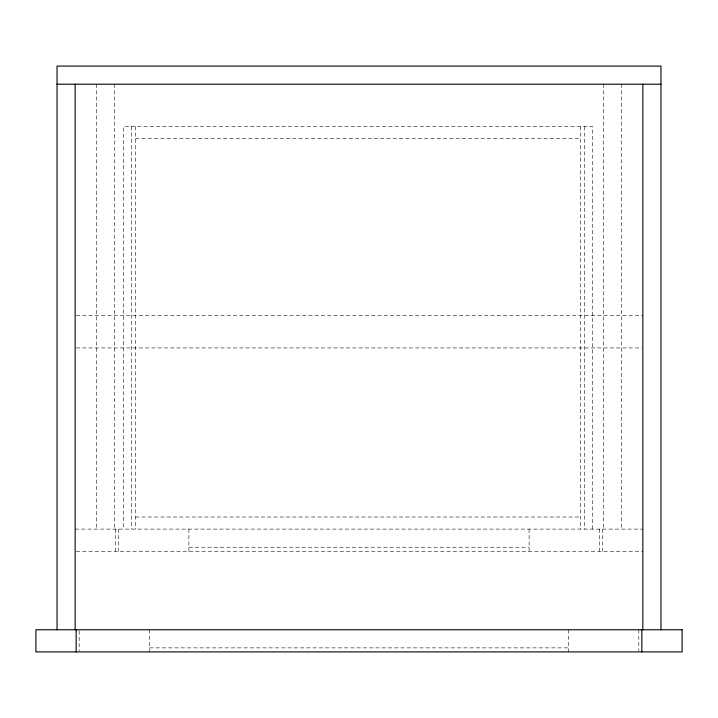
<?xml version="1.0" encoding="UTF-8"?>
<svg xmlns="http://www.w3.org/2000/svg" width="718" height="718" viewBox="0 0 718 718"><rect width="100%" height="100%" fill="white"/><g stroke="black" fill="none" stroke-linecap="round" stroke-linejoin="round"><path stroke-width="0.54" stroke-dasharray="3.59 2.69" d="M135.549 138.565L580.44 138.565M76.279 315.723L642.843 315.723M76.279 347.925L641.721 347.925M135.549 517.023L580.44 517.023M75.157 529.103L642.843 529.103M188.897 547.224L529.103 547.224M76.27 551.253L642.843 551.253M149.64 647.878L568.36 647.878M638.823 629.758L638.823 650.795M621.707 84.212L621.707 529.103M603.587 84.212L603.587 529.103M602.582 529.103L602.582 551.253M599.566 529.103L599.566 551.253M592.521 529.103L592.521 126.485L123.469 126.485L123.469 529.103M584.461 126.485L584.461 529.103M580.44 126.485L580.44 529.103M568.36 629.758L568.36 651.908M529.103 529.103L529.103 551.253M188.897 529.103L188.897 551.253M149.64 629.758L149.64 651.908M135.549 126.485L135.549 529.103M131.52 126.485L131.52 529.103M118.434 529.103L118.434 551.253M115.418 529.103L115.418 551.253M114.413 84.212L114.413 529.103M96.293 84.212L96.293 529.103M79.177 630.871L79.177 650.795"/><path stroke-width="1.08" d="M57.036 84.212L660.964 84.212M660.964 629.758L660.964 66.092L57.036 66.092L57.036 629.758M642.843 84.212L642.843 629.758M641.838 629.758L641.838 651.908M76.162 629.758L76.162 651.908M75.157 84.212L75.157 629.758M682.1 629.758L35.9 629.758L35.9 651.908L682.1 651.908L682.1 629.758"/></g></svg>
